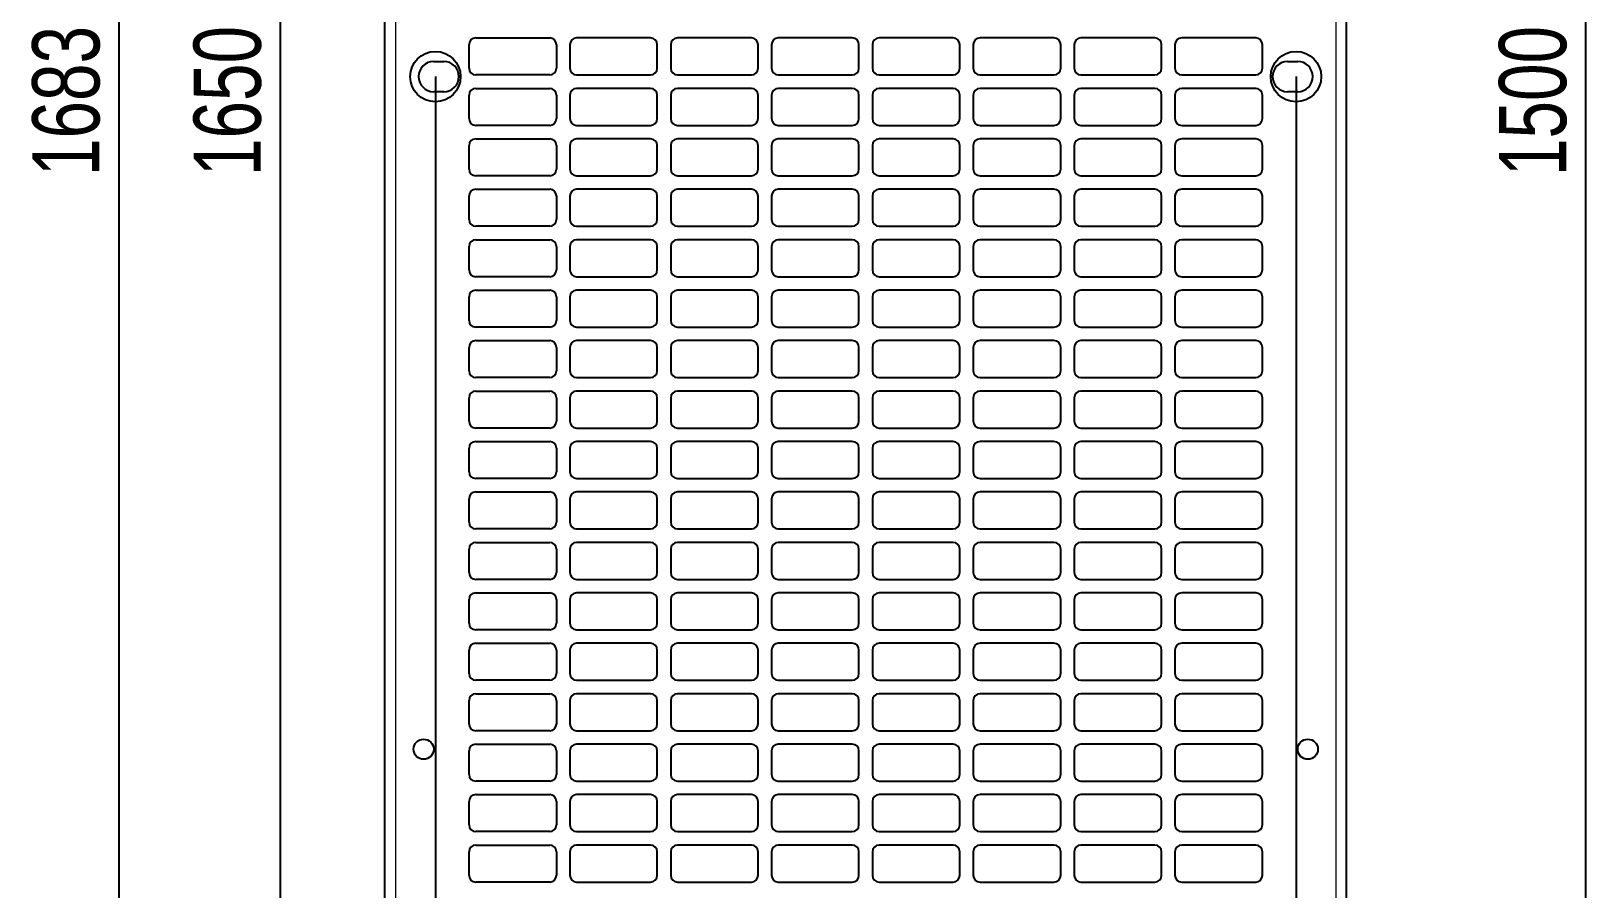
# Model space of a CAD drawing. Header units: millimetres. Extents: x -431 to 638, y -14 to 1990.
# Drawn here: x -430.6 to 33.3, y 759.2 to 1014.2 of the extents above; entities that cross this region are included whole.
import ezdxf

# ---------------------------------------------------------------- set-up
doc = ezdxf.new("R2010")
doc.units = ezdxf.units.MM
doc.layers.add('FORMAT', color=7, linetype='Continuous')
doc.styles.add('SLDTEXTSTYLE0', font='TXT', dxfattribs={"width": 0.75})
doc.dimstyles.new('SLDDIMSTYLE0', dxfattribs={"dimtxt": 20, "dimasz": 10, "dimexe": 0, "dimexo": 0.0625, "dimgap": 5, "dimtad": 2, "dimdec": 1, "dimrnd": 1e-09, "dimzin": 12, "dimdsep": 46, "dimtxsty": 'SLDTEXTSTYLE0', "dimsah": 1, "dimcen": 0.09, "dimadec": 0, "dimazin": 3, "dimtfac": 1, "dimtofl": 0, "dimtmove": 0, "dimatfit": 3, "dimfxl": 0, "dimfrac": 2, "dimtolj": 1, "dimtzin": 12, "dimarcsym": 0})

# ---------------------------------------------------------------- blocks, each defined once
blk = doc.blocks.new('_D')
at = {"layer": 'FORMAT'}
for p, q in [((-296.9, 1842.17), (-405.54, 1842.17)), ((-404.54, 1842.17), (-404.54, 159.15)), ((-296.9, 159.15), (-405.54, 159.15))]:
    blk.add_line(p, q, dxfattribs=at)
for points in [[(-404.54, 1842.17), (-406.08, 1832.17), (-403, 1832.17)], [(-404.54, 159.15), (-403, 169.15), (-406.08, 169.15)]]:
    blk.add_solid(points, dxfattribs=at)
at = {"layer": 'FORMAT', "insert": (-430.32, 971.1), "char_height": 20, "attachment_point": 1, "rotation": 90, "style": 'SLDTEXTSTYLE0'}
blk.add_mtext('1683', dxfattribs=at)
blk = doc.blocks.new('_D_2')
at = {"layer": 'FORMAT'}
for p, q in [((-50.88, 1750.66), (32.76, 1750.66)), ((31.76, 1750.66), (31.76, 250.66)), ((-50.88, 250.66), (32.76, 250.66))]:
    blk.add_line(p, q, dxfattribs=at)
for points in [[(31.76, 1750.66), (30.22, 1740.66), (33.3, 1740.66)], [(31.76, 250.66), (33.3, 260.66), (30.22, 260.66)]]:
    blk.add_solid(points, dxfattribs=at)
at = {"layer": 'FORMAT', "insert": (5.98, 971.1), "char_height": 20, "attachment_point": 1, "rotation": 90, "style": 'SLDTEXTSTYLE0'}
blk.add_mtext('1500', dxfattribs=at)
blk = doc.blocks.new('_D_4')
at = {"layer": 'FORMAT'}
for p, q in [((-310.39, 1000.65), (-310.39, 101.16)), ((-54.39, 1000.65), (-54.39, 101.16)), ((-310.39, 102.16), (-54.39, 102.16))]:
    blk.add_line(p, q, dxfattribs=at)
for points in [[(-310.39, 102.16), (-300.39, 100.62), (-300.39, 103.7)], [(-54.39, 102.16), (-64.39, 103.7), (-64.39, 100.62)]]:
    blk.add_solid(points, dxfattribs=at)
at = {"layer": 'FORMAT', "insert": (-204.56, 127.94), "char_height": 20, "attachment_point": 1, "style": 'SLDTEXTSTYLE0'}
blk.add_mtext('256', dxfattribs=at)
blk = doc.blocks.new('_D_5')
at = {"layer": 'FORMAT'}
for p, q in [((-310.4, 1825.66), (-357.54, 1825.66)), ((-356.54, 1825.66), (-356.54, 175.66)), ((-310.4, 175.66), (-357.54, 175.66))]:
    blk.add_line(p, q, dxfattribs=at)
for points in [[(-356.54, 1825.66), (-358.08, 1815.66), (-355, 1815.66)], [(-356.54, 175.66), (-355, 185.66), (-358.08, 185.66)]]:
    blk.add_solid(points, dxfattribs=at)
at = {"layer": 'FORMAT', "insert": (-382.32, 971.1), "char_height": 20, "attachment_point": 1, "rotation": 90, "style": 'SLDTEXTSTYLE0'}
blk.add_mtext('1650', dxfattribs=at)

msp = doc.modelspace()

# ---------------------------------------------------------------- linework, layer by layer
at = {"color": 7, "linetype": 'Continuous', "lineweight": 25}
for p, q in [((-325.39, 159.16), (-325.39, 1842.16)), ((-39.39, 159.16), (-39.39, 1842.16)), ((-298.39, 1012.16), (-276.39, 1012.16)), ((-246.39, 1012.16), (-268.39, 1012.16)), ((-216.39, 1012.16), (-238.39, 1012.16)), ((-186.39, 1012.16), (-208.39, 1012.16)), ((-156.39, 1012.16), (-178.39, 1012.16)), ((-126.39, 1012.16), (-148.39, 1012.16)), ((-96.39, 1012.16), (-118.39, 1012.16)), ((-66.39, 1012.16), (-88.39, 1012.16)), ((-300.39, 1003.16), (-300.39, 1010.16)), ((-274.39, 1010.16), (-274.39, 1003.16)), ((-270.39, 1010.16), (-270.39, 1003.16)), ((-244.39, 1003.16), (-244.39, 1010.16)), ((-240.39, 1010.16), (-240.39, 1003.16)), ((-214.39, 1003.16), (-214.39, 1010.16)), ((-210.39, 1010.16), (-210.39, 1003.16)), ((-184.39, 1003.16), (-184.39, 1010.16)), ((-180.39, 1010.16), (-180.39, 1003.16)), ((-154.39, 1003.16), (-154.39, 1010.16)), ((-150.39, 1010.16), (-150.39, 1003.16)), ((-124.39, 1003.16), (-124.39, 1010.16)), ((-120.39, 1010.16), (-120.39, 1003.16)), ((-94.39, 1003.16), (-94.39, 1010.16)), ((-90.39, 1010.16), (-90.39, 1003.16)), ((-64.39, 1003.16), (-64.39, 1010.16)), ((-310.89, 1005.16), (-307.89, 1005.16)), ((-56.89, 1005.16), (-53.89, 1005.16)), ((-276.39, 1001.16), (-298.39, 1001.16)), ((-268.39, 1001.16), (-246.39, 1001.16)), ((-238.39, 1001.16), (-216.39, 1001.16)), ((-208.39, 1001.16), (-186.39, 1001.16)), ((-178.39, 1001.16), (-156.39, 1001.16)), ((-148.39, 1001.16), (-126.39, 1001.16)), ((-118.39, 1001.16), (-96.39, 1001.16)), ((-88.39, 1001.16), (-66.39, 1001.16)), ((-307.89, 996.16), (-310.89, 996.16)), ((-300.39, 988.16), (-300.39, 995.16)), ((-298.39, 997.16), (-276.39, 997.16)), ((-274.39, 995.16), (-274.39, 988.16)), ((-270.39, 995.16), (-270.39, 988.16)), ((-246.39, 997.16), (-268.39, 997.16)), ((-244.39, 988.16), (-244.39, 995.16)), ((-240.39, 995.16), (-240.39, 988.16)), ((-216.39, 997.16), (-238.39, 997.16)), ((-214.39, 988.16), (-214.39, 995.16)), ((-210.39, 995.16), (-210.39, 988.16)), ((-186.39, 997.16), (-208.39, 997.16)), ((-184.39, 988.16), (-184.39, 995.16)), ((-180.39, 995.16), (-180.39, 988.16)), ((-156.39, 997.16), (-178.39, 997.16)), ((-154.39, 988.16), (-154.39, 995.16)), ((-150.39, 995.16), (-150.39, 988.16)), ((-126.39, 997.16), (-148.39, 997.16)), ((-124.39, 988.16), (-124.39, 995.16)), ((-120.39, 995.16), (-120.39, 988.16)), ((-96.39, 997.16), (-118.39, 997.16)), ((-94.39, 988.16), (-94.39, 995.16)), ((-90.39, 995.16), (-90.39, 988.16)), ((-66.39, 997.16), (-88.39, 997.16)), ((-64.39, 988.16), (-64.39, 995.16)), ((-53.89, 996.16), (-56.89, 996.16)), ((-276.39, 986.16), (-298.39, 986.16)), ((-268.39, 986.16), (-246.39, 986.16)), ((-238.39, 986.16), (-216.39, 986.16)), ((-208.39, 986.16), (-186.39, 986.16)), ((-178.39, 986.16), (-156.39, 986.16)), ((-148.39, 986.16), (-126.39, 986.16)), ((-118.39, 986.16), (-96.39, 986.16)), ((-88.39, 986.16), (-66.39, 986.16)), ((-300.39, 973.16), (-300.39, 980.16)), ((-298.39, 982.16), (-276.39, 982.16)), ((-274.39, 980.16), (-274.39, 973.16)), ((-270.39, 980.16), (-270.39, 973.16)), ((-246.39, 982.16), (-268.39, 982.16)), ((-244.39, 973.16), (-244.39, 980.16)), ((-240.39, 980.16), (-240.39, 973.16)), ((-216.39, 982.16), (-238.39, 982.16)), ((-214.39, 973.16), (-214.39, 980.16)), ((-210.39, 980.16), (-210.39, 973.16)), ((-186.39, 982.16), (-208.39, 982.16)), ((-184.39, 973.16), (-184.39, 980.16)), ((-180.39, 980.16), (-180.39, 973.16)), ((-156.39, 982.16), (-178.39, 982.16)), ((-154.39, 973.16), (-154.39, 980.16)), ((-150.39, 980.16), (-150.39, 973.16)), ((-126.39, 982.16), (-148.39, 982.16)), ((-124.39, 973.16), (-124.39, 980.16)), ((-120.39, 980.16), (-120.39, 973.16)), ((-96.39, 982.16), (-118.39, 982.16)), ((-94.39, 973.16), (-94.39, 980.16)), ((-90.39, 980.16), (-90.39, 973.16)), ((-66.39, 982.16), (-88.39, 982.16)), ((-64.39, 973.16), (-64.39, 980.16)), ((-276.39, 971.16), (-298.39, 971.16)), ((-268.39, 971.16), (-246.39, 971.16)), ((-238.39, 971.16), (-216.39, 971.16)), ((-208.39, 971.16), (-186.39, 971.16)), ((-178.39, 971.16), (-156.39, 971.16)), ((-148.39, 971.16), (-126.39, 971.16)), ((-118.39, 971.16), (-96.39, 971.16)), ((-88.39, 971.16), (-66.39, 971.16)), ((-300.39, 958.16), (-300.39, 965.16)), ((-298.39, 967.16), (-276.39, 967.16)), ((-274.39, 965.16), (-274.39, 958.16)), ((-270.39, 965.16), (-270.39, 958.16)), ((-246.39, 967.16), (-268.39, 967.16)), ((-244.39, 958.16), (-244.39, 965.16)), ((-240.39, 965.16), (-240.39, 958.16)), ((-216.39, 967.16), (-238.39, 967.16)), ((-214.39, 958.16), (-214.39, 965.16)), ((-210.39, 965.16), (-210.39, 958.16)), ((-186.39, 967.16), (-208.39, 967.16)), ((-184.39, 958.16), (-184.39, 965.16)), ((-180.39, 965.16), (-180.39, 958.16)), ((-156.39, 967.16), (-178.39, 967.16)), ((-154.39, 958.16), (-154.39, 965.16)), ((-150.39, 965.16), (-150.39, 958.16)), ((-126.39, 967.16), (-148.39, 967.16)), ((-124.39, 958.16), (-124.39, 965.16)), ((-120.39, 965.16), (-120.39, 958.16)), ((-96.39, 967.16), (-118.39, 967.16)), ((-94.39, 958.16), (-94.39, 965.16)), ((-90.39, 965.16), (-90.39, 958.16)), ((-66.39, 967.16), (-88.39, 967.16)), ((-64.39, 958.16), (-64.39, 965.16)), ((-276.39, 956.16), (-298.39, 956.16)), ((-268.39, 956.16), (-246.39, 956.16)), ((-238.39, 956.16), (-216.39, 956.16)), ((-208.39, 956.16), (-186.39, 956.16)), ((-178.39, 956.16), (-156.39, 956.16)), ((-148.39, 956.16), (-126.39, 956.16)), ((-118.39, 956.16), (-96.39, 956.16)), ((-88.39, 956.16), (-66.39, 956.16)), ((-298.39, 952.16), (-276.39, 952.16)), ((-246.39, 952.16), (-268.39, 952.16)), ((-216.39, 952.16), (-238.39, 952.16)), ((-186.39, 952.16), (-208.39, 952.16)), ((-156.39, 952.16), (-178.39, 952.16)), ((-126.39, 952.16), (-148.39, 952.16)), ((-96.39, 952.16), (-118.39, 952.16)), ((-66.39, 952.16), (-88.39, 952.16)), ((-300.39, 943.16), (-300.39, 950.16)), ((-274.39, 950.16), (-274.39, 943.16)), ((-270.39, 950.16), (-270.39, 943.16)), ((-244.39, 943.16), (-244.39, 950.16)), ((-240.39, 950.16), (-240.39, 943.16)), ((-214.39, 943.16), (-214.39, 950.16)), ((-210.39, 950.16), (-210.39, 943.16)), ((-184.39, 943.16), (-184.39, 950.16)), ((-180.39, 950.16), (-180.39, 943.16)), ((-154.39, 943.16), (-154.39, 950.16)), ((-150.39, 950.16), (-150.39, 943.16)), ((-124.39, 943.16), (-124.39, 950.16)), ((-120.39, 950.16), (-120.39, 943.16)), ((-94.39, 943.16), (-94.39, 950.16)), ((-90.39, 950.16), (-90.39, 943.16)), ((-64.39, 943.16), (-64.39, 950.16)), ((-276.39, 941.16), (-298.39, 941.16)), ((-298.39, 937.16), (-276.39, 937.16)), ((-268.39, 941.16), (-246.39, 941.16)), ((-246.39, 937.16), (-268.39, 937.16)), ((-238.39, 941.16), (-216.39, 941.16)), ((-216.39, 937.16), (-238.39, 937.16)), ((-208.39, 941.16), (-186.39, 941.16)), ((-186.39, 937.16), (-208.39, 937.16)), ((-178.39, 941.16), (-156.39, 941.16)), ((-156.39, 937.16), (-178.39, 937.16)), ((-148.39, 941.16), (-126.39, 941.16)), ((-126.39, 937.16), (-148.39, 937.16)), ((-118.39, 941.16), (-96.39, 941.16)), ((-96.39, 937.16), (-118.39, 937.16)), ((-88.39, 941.16), (-66.39, 941.16)), ((-66.39, 937.16), (-88.39, 937.16)), ((-300.39, 928.16), (-300.39, 935.16)), ((-274.39, 935.16), (-274.39, 928.16)), ((-270.39, 935.16), (-270.39, 928.16)), ((-244.39, 928.16), (-244.39, 935.16)), ((-240.39, 935.16), (-240.39, 928.16)), ((-214.39, 928.16), (-214.39, 935.16)), ((-210.39, 935.16), (-210.39, 928.16)), ((-184.39, 928.16), (-184.39, 935.16)), ((-180.39, 935.16), (-180.39, 928.16)), ((-154.39, 928.16), (-154.39, 935.16)), ((-150.39, 935.16), (-150.39, 928.16)), ((-124.39, 928.16), (-124.39, 935.16)), ((-120.39, 935.16), (-120.39, 928.16)), ((-94.39, 928.16), (-94.39, 935.16)), ((-90.39, 935.16), (-90.39, 928.16)), ((-64.39, 928.16), (-64.39, 935.16)), ((-276.39, 926.16), (-298.39, 926.16)), ((-268.39, 926.16), (-246.39, 926.16)), ((-238.39, 926.16), (-216.39, 926.16)), ((-208.39, 926.16), (-186.39, 926.16)), ((-178.39, 926.16), (-156.39, 926.16)), ((-148.39, 926.16), (-126.39, 926.16)), ((-118.39, 926.16), (-96.39, 926.16)), ((-88.39, 926.16), (-66.39, 926.16)), ((-300.39, 913.16), (-300.39, 920.16)), ((-298.39, 922.16), (-276.39, 922.16)), ((-274.39, 920.16), (-274.39, 913.16)), ((-270.39, 920.16), (-270.39, 913.16)), ((-246.39, 922.16), (-268.39, 922.16)), ((-244.39, 913.16), (-244.39, 920.16)), ((-240.39, 920.16), (-240.39, 913.16)), ((-216.39, 922.16), (-238.39, 922.16)), ((-214.39, 913.16), (-214.39, 920.16)), ((-210.39, 920.16), (-210.39, 913.16)), ((-186.39, 922.16), (-208.39, 922.16)), ((-184.39, 913.16), (-184.39, 920.16)), ((-180.39, 920.16), (-180.39, 913.16)), ((-156.39, 922.16), (-178.39, 922.16)), ((-154.39, 913.16), (-154.39, 920.16)), ((-150.39, 920.16), (-150.39, 913.16)), ((-126.39, 922.16), (-148.39, 922.16)), ((-124.39, 913.16), (-124.39, 920.16)), ((-120.39, 920.16), (-120.39, 913.16)), ((-96.39, 922.16), (-118.39, 922.16)), ((-94.39, 913.16), (-94.39, 920.16)), ((-90.39, 920.16), (-90.39, 913.16)), ((-66.39, 922.16), (-88.39, 922.16)), ((-64.39, 913.16), (-64.39, 920.16)), ((-276.39, 911.16), (-298.39, 911.16)), ((-268.39, 911.16), (-246.39, 911.16)), ((-238.39, 911.16), (-216.39, 911.16)), ((-208.39, 911.16), (-186.39, 911.16)), ((-178.39, 911.16), (-156.39, 911.16)), ((-148.39, 911.16), (-126.39, 911.16)), ((-118.39, 911.16), (-96.39, 911.16)), ((-88.39, 911.16), (-66.39, 911.16)), ((-300.39, 898.16), (-300.39, 905.16)), ((-298.39, 907.16), (-276.39, 907.16)), ((-274.39, 905.16), (-274.39, 898.16)), ((-270.39, 905.16), (-270.39, 898.16)), ((-246.39, 907.16), (-268.39, 907.16)), ((-244.39, 898.16), (-244.39, 905.16)), ((-240.39, 905.16), (-240.39, 898.16)), ((-216.39, 907.16), (-238.39, 907.16)), ((-214.39, 898.16), (-214.39, 905.16)), ((-210.39, 905.16), (-210.39, 898.16)), ((-186.39, 907.16), (-208.39, 907.16)), ((-184.39, 898.16), (-184.39, 905.16)), ((-180.39, 905.16), (-180.39, 898.16)), ((-156.39, 907.16), (-178.39, 907.16)), ((-154.39, 898.16), (-154.39, 905.16)), ((-150.39, 905.16), (-150.39, 898.16)), ((-126.39, 907.16), (-148.39, 907.16)), ((-124.39, 898.16), (-124.39, 905.16)), ((-120.39, 905.16), (-120.39, 898.16)), ((-96.39, 907.16), (-118.39, 907.16)), ((-94.39, 898.16), (-94.39, 905.16)), ((-90.39, 905.16), (-90.39, 898.16)), ((-66.39, 907.16), (-88.39, 907.16)), ((-64.39, 898.16), (-64.39, 905.16)), ((-276.39, 896.16), (-298.39, 896.16)), ((-268.39, 896.16), (-246.39, 896.16)), ((-238.39, 896.16), (-216.39, 896.16)), ((-208.39, 896.16), (-186.39, 896.16)), ((-178.39, 896.16), (-156.39, 896.16)), ((-148.39, 896.16), (-126.39, 896.16)), ((-118.39, 896.16), (-96.39, 896.16)), ((-88.39, 896.16), (-66.39, 896.16)), ((-298.39, 892.16), (-276.39, 892.16)), ((-246.39, 892.16), (-268.39, 892.16)), ((-216.39, 892.16), (-238.39, 892.16)), ((-186.39, 892.16), (-208.39, 892.16)), ((-156.39, 892.16), (-178.39, 892.16)), ((-126.39, 892.16), (-148.39, 892.16)), ((-96.39, 892.16), (-118.39, 892.16)), ((-66.39, 892.16), (-88.39, 892.16)), ((-300.39, 883.16), (-300.39, 890.16)), ((-274.39, 890.16), (-274.39, 883.16)), ((-270.39, 890.16), (-270.39, 883.16)), ((-244.39, 883.16), (-244.39, 890.16)), ((-240.39, 890.16), (-240.39, 883.16)), ((-214.39, 883.16), (-214.39, 890.16)), ((-210.39, 890.16), (-210.39, 883.16)), ((-184.39, 883.16), (-184.39, 890.16)), ((-180.39, 890.16), (-180.39, 883.16)), ((-154.39, 883.16), (-154.39, 890.16)), ((-150.39, 890.16), (-150.39, 883.16)), ((-124.39, 883.16), (-124.39, 890.16)), ((-120.39, 890.16), (-120.39, 883.16)), ((-94.39, 883.16), (-94.39, 890.16)), ((-90.39, 890.16), (-90.39, 883.16)), ((-64.39, 883.16), (-64.39, 890.16)), ((-276.39, 881.16), (-298.39, 881.16)), ((-298.39, 877.16), (-276.39, 877.16)), ((-268.39, 881.16), (-246.39, 881.16)), ((-246.39, 877.16), (-268.39, 877.16)), ((-238.39, 881.16), (-216.39, 881.16)), ((-216.39, 877.16), (-238.39, 877.16)), ((-208.39, 881.16), (-186.39, 881.16)), ((-186.39, 877.16), (-208.39, 877.16)), ((-178.39, 881.16), (-156.39, 881.16)), ((-156.39, 877.16), (-178.39, 877.16)), ((-148.39, 881.16), (-126.39, 881.16)), ((-126.39, 877.16), (-148.39, 877.16)), ((-118.39, 881.16), (-96.39, 881.16)), ((-96.39, 877.16), (-118.39, 877.16)), ((-88.39, 881.16), (-66.39, 881.16)), ((-66.39, 877.16), (-88.39, 877.16)), ((-300.39, 868.16), (-300.39, 875.16)), ((-274.39, 875.16), (-274.39, 868.16)), ((-270.39, 875.16), (-270.39, 868.16)), ((-244.39, 868.16), (-244.39, 875.16)), ((-240.39, 875.16), (-240.39, 868.16)), ((-214.39, 868.16), (-214.39, 875.16)), ((-210.39, 875.16), (-210.39, 868.16)), ((-184.39, 868.16), (-184.39, 875.16)), ((-180.39, 875.16), (-180.39, 868.16)), ((-154.39, 868.16), (-154.39, 875.16)), ((-150.39, 875.16), (-150.39, 868.16)), ((-124.39, 868.16), (-124.39, 875.16)), ((-120.39, 875.16), (-120.39, 868.16)), ((-94.39, 868.16), (-94.39, 875.16)), ((-90.39, 875.16), (-90.39, 868.16)), ((-64.39, 868.16), (-64.39, 875.16)), ((-276.39, 866.16), (-298.39, 866.16)), ((-268.39, 866.16), (-246.39, 866.16)), ((-238.39, 866.16), (-216.39, 866.16)), ((-208.39, 866.16), (-186.39, 866.16)), ((-178.39, 866.16), (-156.39, 866.16)), ((-148.39, 866.16), (-126.39, 866.16)), ((-118.39, 866.16), (-96.39, 866.16)), ((-88.39, 866.16), (-66.39, 866.16)), ((-300.39, 853.16), (-300.39, 860.16)), ((-298.39, 862.16), (-276.39, 862.16)), ((-274.39, 860.16), (-274.39, 853.16)), ((-270.39, 860.16), (-270.39, 853.16)), ((-246.39, 862.16), (-268.39, 862.16)), ((-244.39, 853.16), (-244.39, 860.16)), ((-240.39, 860.16), (-240.39, 853.16)), ((-216.39, 862.16), (-238.39, 862.16)), ((-214.39, 853.16), (-214.39, 860.16)), ((-210.39, 860.16), (-210.39, 853.16)), ((-186.39, 862.16), (-208.39, 862.16)), ((-184.39, 853.16), (-184.39, 860.16)), ((-180.39, 860.16), (-180.39, 853.16)), ((-156.39, 862.16), (-178.39, 862.16)), ((-154.39, 853.16), (-154.39, 860.16)), ((-150.39, 860.16), (-150.39, 853.16)), ((-126.39, 862.16), (-148.39, 862.16)), ((-124.39, 853.16), (-124.39, 860.16)), ((-120.39, 860.16), (-120.39, 853.16)), ((-96.39, 862.16), (-118.39, 862.16)), ((-94.39, 853.16), (-94.39, 860.16)), ((-90.39, 860.16), (-90.39, 853.16)), ((-66.39, 862.16), (-88.39, 862.16)), ((-64.39, 853.16), (-64.39, 860.16)), ((-276.39, 851.16), (-298.39, 851.16)), ((-268.39, 851.16), (-246.39, 851.16)), ((-238.39, 851.16), (-216.39, 851.16)), ((-208.39, 851.16), (-186.39, 851.16)), ((-178.39, 851.16), (-156.39, 851.16)), ((-148.39, 851.16), (-126.39, 851.16)), ((-118.39, 851.16), (-96.39, 851.16)), ((-88.39, 851.16), (-66.39, 851.16)), ((-300.39, 838.16), (-300.39, 845.16)), ((-298.39, 847.16), (-276.39, 847.16)), ((-274.39, 845.16), (-274.39, 838.16)), ((-270.39, 845.16), (-270.39, 838.16)), ((-246.39, 847.16), (-268.39, 847.16)), ((-244.39, 838.16), (-244.39, 845.16)), ((-240.39, 845.16), (-240.39, 838.16)), ((-216.39, 847.16), (-238.39, 847.16)), ((-214.39, 838.16), (-214.39, 845.16)), ((-210.39, 845.16), (-210.39, 838.16)), ((-186.39, 847.16), (-208.39, 847.16)), ((-184.39, 838.16), (-184.39, 845.16)), ((-180.39, 845.16), (-180.39, 838.16)), ((-156.39, 847.16), (-178.39, 847.16)), ((-154.39, 838.16), (-154.39, 845.16)), ((-150.39, 845.16), (-150.39, 838.16)), ((-126.39, 847.16), (-148.39, 847.16)), ((-124.39, 838.16), (-124.39, 845.16)), ((-120.39, 845.16), (-120.39, 838.16)), ((-96.39, 847.16), (-118.39, 847.16)), ((-94.39, 838.16), (-94.39, 845.16)), ((-90.39, 845.16), (-90.39, 838.16)), ((-66.39, 847.16), (-88.39, 847.16)), ((-64.39, 838.16), (-64.39, 845.16)), ((-276.39, 836.16), (-298.39, 836.16)), ((-268.39, 836.16), (-246.39, 836.16)), ((-238.39, 836.16), (-216.39, 836.16)), ((-208.39, 836.16), (-186.39, 836.16)), ((-178.39, 836.16), (-156.39, 836.16)), ((-148.39, 836.16), (-126.39, 836.16)), ((-118.39, 836.16), (-96.39, 836.16)), ((-88.39, 836.16), (-66.39, 836.16)), ((-298.39, 832.16), (-276.39, 832.16)), ((-246.39, 832.16), (-268.39, 832.16)), ((-216.39, 832.16), (-238.39, 832.16)), ((-186.39, 832.16), (-208.39, 832.16)), ((-156.39, 832.16), (-178.39, 832.16)), ((-126.39, 832.16), (-148.39, 832.16)), ((-96.39, 832.16), (-118.39, 832.16)), ((-66.39, 832.16), (-88.39, 832.16)), ((-300.39, 823.16), (-300.39, 830.16)), ((-274.39, 830.16), (-274.39, 823.16)), ((-270.39, 830.16), (-270.39, 823.16)), ((-244.39, 823.16), (-244.39, 830.16)), ((-240.39, 830.16), (-240.39, 823.16)), ((-214.39, 823.16), (-214.39, 830.16)), ((-210.39, 830.16), (-210.39, 823.16)), ((-184.39, 823.16), (-184.39, 830.16)), ((-180.39, 830.16), (-180.39, 823.16)), ((-154.39, 823.16), (-154.39, 830.16)), ((-150.39, 830.16), (-150.39, 823.16)), ((-124.39, 823.16), (-124.39, 830.16)), ((-120.39, 830.16), (-120.39, 823.16)), ((-94.39, 823.16), (-94.39, 830.16)), ((-90.39, 830.16), (-90.39, 823.16)), ((-64.39, 823.16), (-64.39, 830.16)), ((-276.39, 821.16), (-298.39, 821.16)), ((-268.39, 821.16), (-246.39, 821.16)), ((-238.39, 821.16), (-216.39, 821.16)), ((-208.39, 821.16), (-186.39, 821.16)), ((-178.39, 821.16), (-156.39, 821.16)), ((-148.39, 821.16), (-126.39, 821.16)), ((-118.39, 821.16), (-96.39, 821.16)), ((-88.39, 821.16), (-66.39, 821.16)), ((-298.39, 817.16), (-276.39, 817.16)), ((-246.39, 817.16), (-268.39, 817.16)), ((-216.39, 817.16), (-238.39, 817.16)), ((-186.39, 817.16), (-208.39, 817.16)), ((-156.39, 817.16), (-178.39, 817.16)), ((-126.39, 817.16), (-148.39, 817.16)), ((-96.39, 817.16), (-118.39, 817.16)), ((-66.39, 817.16), (-88.39, 817.16)), ((-300.39, 808.16), (-300.39, 815.16)), ((-274.39, 815.16), (-274.39, 808.16)), ((-270.39, 815.16), (-270.39, 808.16)), ((-244.39, 808.16), (-244.39, 815.16)), ((-240.39, 815.16), (-240.39, 808.16)), ((-214.39, 808.16), (-214.39, 815.16)), ((-210.39, 815.16), (-210.39, 808.16)), ((-184.39, 808.16), (-184.39, 815.16)), ((-180.39, 815.16), (-180.39, 808.16)), ((-154.39, 808.16), (-154.39, 815.16)), ((-150.39, 815.16), (-150.39, 808.16)), ((-124.39, 808.16), (-124.39, 815.16)), ((-120.39, 815.16), (-120.39, 808.16)), ((-94.39, 808.16), (-94.39, 815.16)), ((-90.39, 815.16), (-90.39, 808.16)), ((-64.39, 808.16), (-64.39, 815.16)), ((-276.39, 806.16), (-298.39, 806.16)), ((-268.39, 806.16), (-246.39, 806.16)), ((-238.39, 806.16), (-216.39, 806.16)), ((-208.39, 806.16), (-186.39, 806.16)), ((-178.39, 806.16), (-156.39, 806.16)), ((-148.39, 806.16), (-126.39, 806.16)), ((-118.39, 806.16), (-96.39, 806.16)), ((-88.39, 806.16), (-66.39, 806.16)), ((-300.39, 793.16), (-300.39, 800.16)), ((-298.39, 802.16), (-276.39, 802.16)), ((-274.39, 800.16), (-274.39, 793.16)), ((-270.39, 800.16), (-270.39, 793.16)), ((-246.39, 802.16), (-268.39, 802.16)), ((-244.39, 793.16), (-244.39, 800.16)), ((-240.39, 800.16), (-240.39, 793.16)), ((-216.39, 802.16), (-238.39, 802.16)), ((-214.39, 793.16), (-214.39, 800.16)), ((-210.39, 800.16), (-210.39, 793.16)), ((-186.39, 802.16), (-208.39, 802.16)), ((-184.39, 793.16), (-184.39, 800.16)), ((-180.39, 800.16), (-180.39, 793.16)), ((-156.39, 802.16), (-178.39, 802.16)), ((-154.39, 793.16), (-154.39, 800.16)), ((-150.39, 800.16), (-150.39, 793.16)), ((-126.39, 802.16), (-148.39, 802.16)), ((-124.39, 793.16), (-124.39, 800.16)), ((-120.39, 800.16), (-120.39, 793.16)), ((-96.39, 802.16), (-118.39, 802.16)), ((-94.39, 793.16), (-94.39, 800.16)), ((-90.39, 800.16), (-90.39, 793.16)), ((-66.39, 802.16), (-88.39, 802.16)), ((-64.39, 793.16), (-64.39, 800.16)), ((-276.39, 791.16), (-298.39, 791.16)), ((-268.39, 791.16), (-246.39, 791.16)), ((-238.39, 791.16), (-216.39, 791.16)), ((-208.39, 791.16), (-186.39, 791.16)), ((-178.39, 791.16), (-156.39, 791.16)), ((-148.39, 791.16), (-126.39, 791.16)), ((-118.39, 791.16), (-96.39, 791.16)), ((-88.39, 791.16), (-66.39, 791.16)), ((-300.39, 778.16), (-300.39, 785.16)), ((-298.39, 787.16), (-276.39, 787.16)), ((-274.39, 785.16), (-274.39, 778.16)), ((-270.39, 785.16), (-270.39, 778.16)), ((-246.39, 787.16), (-268.39, 787.16)), ((-244.39, 778.16), (-244.39, 785.16)), ((-240.39, 785.16), (-240.39, 778.16)), ((-216.39, 787.16), (-238.39, 787.16)), ((-214.39, 778.16), (-214.39, 785.16)), ((-210.39, 785.16), (-210.39, 778.16)), ((-186.39, 787.16), (-208.39, 787.16)), ((-184.39, 778.16), (-184.39, 785.16)), ((-180.39, 785.16), (-180.39, 778.16)), ((-156.39, 787.16), (-178.39, 787.16)), ((-154.39, 778.16), (-154.39, 785.16)), ((-150.39, 785.16), (-150.39, 778.16)), ((-126.39, 787.16), (-148.39, 787.16)), ((-124.39, 778.16), (-124.39, 785.16)), ((-120.39, 785.16), (-120.39, 778.16)), ((-96.39, 787.16), (-118.39, 787.16)), ((-94.39, 778.16), (-94.39, 785.16)), ((-90.39, 785.16), (-90.39, 778.16)), ((-66.39, 787.16), (-88.39, 787.16)), ((-64.39, 778.16), (-64.39, 785.16)), ((-276.39, 776.16), (-298.39, 776.16)), ((-268.39, 776.16), (-246.39, 776.16)), ((-238.39, 776.16), (-216.39, 776.16)), ((-208.39, 776.16), (-186.39, 776.16)), ((-178.39, 776.16), (-156.39, 776.16)), ((-148.39, 776.16), (-126.39, 776.16)), ((-118.39, 776.16), (-96.39, 776.16)), ((-88.39, 776.16), (-66.39, 776.16)), ((-300.39, 763.16), (-300.39, 770.16)), ((-298.39, 772.16), (-276.39, 772.16)), ((-274.39, 770.16), (-274.39, 763.16)), ((-270.39, 770.16), (-270.39, 763.16)), ((-246.39, 772.16), (-268.39, 772.16)), ((-244.39, 763.16), (-244.39, 770.16)), ((-240.39, 770.16), (-240.39, 763.16)), ((-216.39, 772.16), (-238.39, 772.16)), ((-214.39, 763.16), (-214.39, 770.16)), ((-210.39, 770.16), (-210.39, 763.16)), ((-186.39, 772.16), (-208.39, 772.16)), ((-184.39, 763.16), (-184.39, 770.16)), ((-180.39, 770.16), (-180.39, 763.16)), ((-156.39, 772.16), (-178.39, 772.16)), ((-154.39, 763.16), (-154.39, 770.16)), ((-150.39, 770.16), (-150.39, 763.16)), ((-126.39, 772.16), (-148.39, 772.16)), ((-124.39, 763.16), (-124.39, 770.16)), ((-120.39, 770.16), (-120.39, 763.16)), ((-96.39, 772.16), (-118.39, 772.16)), ((-94.39, 763.16), (-94.39, 770.16)), ((-90.39, 770.16), (-90.39, 763.16)), ((-66.39, 772.16), (-88.39, 772.16)), ((-64.39, 763.16), (-64.39, 770.16)), ((-276.39, 761.16), (-298.39, 761.16)), ((-268.39, 761.16), (-246.39, 761.16)), ((-238.39, 761.16), (-216.39, 761.16)), ((-208.39, 761.16), (-186.39, 761.16)), ((-178.39, 761.16), (-156.39, 761.16)), ((-148.39, 761.16), (-126.39, 761.16)), ((-118.39, 761.16), (-96.39, 761.16)), ((-88.39, 761.16), (-66.39, 761.16))]:
    msp.add_line(p, q, dxfattribs=at)
at = {"color": 8, "linetype": 'Continuous', "lineweight": 18}
for p, q in [((-322.29, 1842.16), (-322.29, 159.16)), ((-42.49, 159.16), (-42.49, 1842.16))]:
    msp.add_line(p, q, dxfattribs=at)
at = {"color": 7, "linetype": 'Continuous', "lineweight": 25}
for centre, radius in [((-310.39, 1000.66), 7.5), ((-54.39, 1000.66), 7.5), ((-313.89, 800.66), 3), ((-50.89, 800.66), 3)]:
    msp.add_circle(centre, radius, dxfattribs=at)
for centre, radius, start, end in [((-298.39, 1010.16), 2, 90, 180), ((-276.39, 1010.16), 2, 0, 90), ((-268.39, 1010.16), 2, 90, 180), ((-246.39, 1010.16), 2, 0, 90), ((-238.39, 1010.16), 2, 90, 180), ((-216.39, 1010.16), 2, 0, 90), ((-208.39, 1010.16), 2, 90, 180), ((-186.39, 1010.16), 2, 0, 90), ((-178.39, 1010.16), 2, 90, 180), ((-156.39, 1010.16), 2, 0, 90), ((-148.39, 1010.16), 2, 90, 180), ((-126.39, 1010.16), 2, 0, 90), ((-118.39, 1010.16), 2, 90, 180), ((-96.39, 1010.16), 2, 0, 90), ((-88.39, 1010.16), 2, 90, 180), ((-66.39, 1010.16), 2, 0, 90), ((-310.89, 1000.66), 4.5, 90, 270), ((-307.89, 1000.66), 4.5, 270, 90), ((-298.39, 1003.16), 2, 180, 270), ((-276.39, 1003.16), 2, 270, 0), ((-268.39, 1003.16), 2, 180, 270), ((-246.39, 1003.16), 2, 270, 0), ((-238.39, 1003.16), 2, 180, 270), ((-216.39, 1003.16), 2, 270, 0), ((-208.39, 1003.16), 2, 180, 270), ((-186.39, 1003.16), 2, 270, 0), ((-178.39, 1003.16), 2, 180, 270), ((-156.39, 1003.16), 2, 270, 0), ((-148.39, 1003.16), 2, 180, 270), ((-126.39, 1003.16), 2, 270, 0), ((-118.39, 1003.16), 2, 180, 270), ((-96.39, 1003.16), 2, 270, 0), ((-88.39, 1003.16), 2, 180, 270), ((-66.39, 1003.16), 2, 270, 0), ((-56.89, 1000.66), 4.5, 90, 270), ((-53.89, 1000.66), 4.5, 270, 90), ((-298.39, 995.16), 2, 90, 180), ((-276.39, 995.16), 2, 0, 90), ((-268.39, 995.16), 2, 90, 180), ((-246.39, 995.16), 2, 0, 90), ((-238.39, 995.16), 2, 90, 180), ((-216.39, 995.16), 2, 0, 90), ((-208.39, 995.16), 2, 90, 180), ((-186.39, 995.16), 2, 0, 90), ((-178.39, 995.16), 2, 90, 180), ((-156.39, 995.16), 2, 0, 90), ((-148.39, 995.16), 2, 90, 180), ((-126.39, 995.16), 2, 0, 90), ((-118.39, 995.16), 2, 90, 180), ((-96.39, 995.16), 2, 0, 90), ((-88.39, 995.16), 2, 90, 180), ((-66.39, 995.16), 2, 0, 90), ((-298.39, 988.16), 2, 180, 270), ((-276.39, 988.16), 2, 270, 0), ((-268.39, 988.16), 2, 180, 270), ((-246.39, 988.16), 2, 270, 0), ((-238.39, 988.16), 2, 180, 270), ((-216.39, 988.16), 2, 270, 0), ((-208.39, 988.16), 2, 180, 270), ((-186.39, 988.16), 2, 270, 0), ((-178.39, 988.16), 2, 180, 270), ((-156.39, 988.16), 2, 270, 0), ((-148.39, 988.16), 2, 180, 270), ((-126.39, 988.16), 2, 270, 0), ((-118.39, 988.16), 2, 180, 270), ((-96.39, 988.16), 2, 270, 0), ((-88.39, 988.16), 2, 180, 270), ((-66.39, 988.16), 2, 270, 0), ((-298.39, 980.16), 2, 90, 180), ((-276.39, 980.16), 2, 0, 90), ((-268.39, 980.16), 2, 90, 180), ((-246.39, 980.16), 2, 0, 90), ((-238.39, 980.16), 2, 90, 180), ((-216.39, 980.16), 2, 0, 90), ((-208.39, 980.16), 2, 90, 180), ((-186.39, 980.16), 2, 0, 90), ((-178.39, 980.16), 2, 90, 180), ((-156.39, 980.16), 2, 0, 90), ((-148.39, 980.16), 2, 90, 180), ((-126.39, 980.16), 2, 0, 90), ((-118.39, 980.16), 2, 90, 180), ((-96.39, 980.16), 2, 0, 90), ((-88.39, 980.16), 2, 90, 180), ((-66.39, 980.16), 2, 0, 90), ((-298.39, 973.16), 2, 180, 270), ((-276.39, 973.16), 2, 270, 0), ((-268.39, 973.16), 2, 180, 270), ((-246.39, 973.16), 2, 270, 0), ((-238.39, 973.16), 2, 180, 270), ((-216.39, 973.16), 2, 270, 0), ((-208.39, 973.16), 2, 180, 270), ((-186.39, 973.16), 2, 270, 0), ((-178.39, 973.16), 2, 180, 270), ((-156.39, 973.16), 2, 270, 0), ((-148.39, 973.16), 2, 180, 270), ((-126.39, 973.16), 2, 270, 0), ((-118.39, 973.16), 2, 180, 270), ((-96.39, 973.16), 2, 270, 0), ((-88.39, 973.16), 2, 180, 270), ((-66.39, 973.16), 2, 270, 0), ((-298.39, 965.16), 2, 90, 180), ((-276.39, 965.16), 2, 0, 90), ((-268.39, 965.16), 2, 90, 180), ((-246.39, 965.16), 2, 0, 90), ((-238.39, 965.16), 2, 90, 180), ((-216.39, 965.16), 2, 0, 90), ((-208.39, 965.16), 2, 90, 180), ((-186.39, 965.16), 2, 0, 90), ((-178.39, 965.16), 2, 90, 180), ((-156.39, 965.16), 2, 0, 90), ((-148.39, 965.16), 2, 90, 180), ((-126.39, 965.16), 2, 0, 90), ((-118.39, 965.16), 2, 90, 180), ((-96.39, 965.16), 2, 0, 90), ((-88.39, 965.16), 2, 90, 180), ((-66.39, 965.16), 2, 0, 90), ((-298.39, 958.16), 2, 180, 270), ((-276.39, 958.16), 2, 270, 0), ((-268.39, 958.16), 2, 180, 270), ((-246.39, 958.16), 2, 270, 0), ((-238.39, 958.16), 2, 180, 270), ((-216.39, 958.16), 2, 270, 0), ((-208.39, 958.16), 2, 180, 270), ((-186.39, 958.16), 2, 270, 0), ((-178.39, 958.16), 2, 180, 270), ((-156.39, 958.16), 2, 270, 0), ((-148.39, 958.16), 2, 180, 270), ((-126.39, 958.16), 2, 270, 0), ((-118.39, 958.16), 2, 180, 270), ((-96.39, 958.16), 2, 270, 0), ((-88.39, 958.16), 2, 180, 270), ((-66.39, 958.16), 2, 270, 0), ((-298.39, 950.16), 2, 90, 180), ((-276.39, 950.16), 2, 0, 90), ((-268.39, 950.16), 2, 90, 180), ((-246.39, 950.16), 2, 0, 90), ((-238.39, 950.16), 2, 90, 180), ((-216.39, 950.16), 2, 0, 90), ((-208.39, 950.16), 2, 90, 180), ((-186.39, 950.16), 2, 0, 90), ((-178.39, 950.16), 2, 90, 180), ((-156.39, 950.16), 2, 0, 90), ((-148.39, 950.16), 2, 90, 180), ((-126.39, 950.16), 2, 0, 90), ((-118.39, 950.16), 2, 90, 180), ((-96.39, 950.16), 2, 0, 90), ((-88.39, 950.16), 2, 90, 180), ((-66.39, 950.16), 2, 0, 90), ((-298.39, 943.16), 2, 180, 270), ((-276.39, 943.16), 2, 270, 0), ((-268.39, 943.16), 2, 180, 270), ((-246.39, 943.16), 2, 270, 0), ((-238.39, 943.16), 2, 180, 270), ((-216.39, 943.16), 2, 270, 0), ((-208.39, 943.16), 2, 180, 270), ((-186.39, 943.16), 2, 270, 0), ((-178.39, 943.16), 2, 180, 270), ((-156.39, 943.16), 2, 270, 0), ((-148.39, 943.16), 2, 180, 270), ((-126.39, 943.16), 2, 270, 0), ((-118.39, 943.16), 2, 180, 270), ((-96.39, 943.16), 2, 270, 0), ((-88.39, 943.16), 2, 180, 270), ((-66.39, 943.16), 2, 270, 0), ((-298.39, 935.16), 2, 90, 180), ((-276.39, 935.16), 2, 0, 90), ((-268.39, 935.16), 2, 90, 180), ((-246.39, 935.16), 2, 0, 90), ((-238.39, 935.16), 2, 90, 180), ((-216.39, 935.16), 2, 0, 90), ((-208.39, 935.16), 2, 90, 180), ((-186.39, 935.16), 2, 0, 90), ((-178.39, 935.16), 2, 90, 180), ((-156.39, 935.16), 2, 0, 90), ((-148.39, 935.16), 2, 90, 180), ((-126.39, 935.16), 2, 0, 90), ((-118.39, 935.16), 2, 90, 180), ((-96.39, 935.16), 2, 0, 90), ((-88.39, 935.16), 2, 90, 180), ((-66.39, 935.16), 2, 0, 90), ((-298.39, 928.16), 2, 180, 270), ((-276.39, 928.16), 2, 270, 0), ((-268.39, 928.16), 2, 180, 270), ((-246.39, 928.16), 2, 270, 0), ((-238.39, 928.16), 2, 180, 270), ((-216.39, 928.16), 2, 270, 0), ((-208.39, 928.16), 2, 180, 270), ((-186.39, 928.16), 2, 270, 0), ((-178.39, 928.16), 2, 180, 270), ((-156.39, 928.16), 2, 270, 0), ((-148.39, 928.16), 2, 180, 270), ((-126.39, 928.16), 2, 270, 0), ((-118.39, 928.16), 2, 180, 270), ((-96.39, 928.16), 2, 270, 0), ((-88.39, 928.16), 2, 180, 270), ((-66.39, 928.16), 2, 270, 0), ((-298.39, 920.16), 2, 90, 180), ((-276.39, 920.16), 2, 0, 90), ((-268.39, 920.16), 2, 90, 180), ((-246.39, 920.16), 2, 0, 90), ((-238.39, 920.16), 2, 90, 180), ((-216.39, 920.16), 2, 0, 90), ((-208.39, 920.16), 2, 90, 180), ((-186.39, 920.16), 2, 0, 90), ((-178.39, 920.16), 2, 90, 180), ((-156.39, 920.16), 2, 0, 90), ((-148.39, 920.16), 2, 90, 180), ((-126.39, 920.16), 2, 0, 90), ((-118.39, 920.16), 2, 90, 180), ((-96.39, 920.16), 2, 0, 90), ((-88.39, 920.16), 2, 90, 180), ((-66.39, 920.16), 2, 0, 90), ((-298.39, 913.16), 2, 180, 270), ((-276.39, 913.16), 2, 270, 0), ((-268.39, 913.16), 2, 180, 270), ((-246.39, 913.16), 2, 270, 0), ((-238.39, 913.16), 2, 180, 270), ((-216.39, 913.16), 2, 270, 0), ((-208.39, 913.16), 2, 180, 270), ((-186.39, 913.16), 2, 270, 0), ((-178.39, 913.16), 2, 180, 270), ((-156.39, 913.16), 2, 270, 0), ((-148.39, 913.16), 2, 180, 270), ((-126.39, 913.16), 2, 270, 0), ((-118.39, 913.16), 2, 180, 270), ((-96.39, 913.16), 2, 270, 0), ((-88.39, 913.16), 2, 180, 270), ((-66.39, 913.16), 2, 270, 0), ((-298.39, 905.16), 2, 90, 180), ((-276.39, 905.16), 2, 0, 90), ((-268.39, 905.16), 2, 90, 180), ((-246.39, 905.16), 2, 0, 90), ((-238.39, 905.16), 2, 90, 180), ((-216.39, 905.16), 2, 0, 90), ((-208.39, 905.16), 2, 90, 180), ((-186.39, 905.16), 2, 0, 90), ((-178.39, 905.16), 2, 90, 180), ((-156.39, 905.16), 2, 0, 90), ((-148.39, 905.16), 2, 90, 180), ((-126.39, 905.16), 2, 0, 90), ((-118.39, 905.16), 2, 90, 180), ((-96.39, 905.16), 2, 0, 90), ((-88.39, 905.16), 2, 90, 180), ((-66.39, 905.16), 2, 0, 90), ((-298.39, 898.16), 2, 180, 270), ((-276.39, 898.16), 2, 270, 0), ((-268.39, 898.16), 2, 180, 270), ((-246.39, 898.16), 2, 270, 0), ((-238.39, 898.16), 2, 180, 270), ((-216.39, 898.16), 2, 270, 0), ((-208.39, 898.16), 2, 180, 270), ((-186.39, 898.16), 2, 270, 0), ((-178.39, 898.16), 2, 180, 270), ((-156.39, 898.16), 2, 270, 0), ((-148.39, 898.16), 2, 180, 270), ((-126.39, 898.16), 2, 270, 0), ((-118.39, 898.16), 2, 180, 270), ((-96.39, 898.16), 2, 270, 0), ((-88.39, 898.16), 2, 180, 270), ((-66.39, 898.16), 2, 270, 0), ((-298.39, 890.16), 2, 90, 180), ((-276.39, 890.16), 2, 0, 90), ((-268.39, 890.16), 2, 90, 180), ((-246.39, 890.16), 2, 0, 90), ((-238.39, 890.16), 2, 90, 180), ((-216.39, 890.16), 2, 0, 90), ((-208.39, 890.16), 2, 90, 180), ((-186.39, 890.16), 2, 0, 90), ((-178.39, 890.16), 2, 90, 180), ((-156.39, 890.16), 2, 0, 90), ((-148.39, 890.16), 2, 90, 180), ((-126.39, 890.16), 2, 0, 90), ((-118.39, 890.16), 2, 90, 180), ((-96.39, 890.16), 2, 0, 90), ((-88.39, 890.16), 2, 90, 180), ((-66.39, 890.16), 2, 0, 90), ((-298.39, 883.16), 2, 180, 270), ((-276.39, 883.16), 2, 270, 0), ((-268.39, 883.16), 2, 180, 270), ((-246.39, 883.16), 2, 270, 0), ((-238.39, 883.16), 2, 180, 270), ((-216.39, 883.16), 2, 270, 0), ((-208.39, 883.16), 2, 180, 270), ((-186.39, 883.16), 2, 270, 0), ((-178.39, 883.16), 2, 180, 270), ((-156.39, 883.16), 2, 270, 0), ((-148.39, 883.16), 2, 180, 270), ((-126.39, 883.16), 2, 270, 0), ((-118.39, 883.16), 2, 180, 270), ((-96.39, 883.16), 2, 270, 0), ((-88.39, 883.16), 2, 180, 270), ((-66.39, 883.16), 2, 270, 0), ((-298.39, 875.16), 2, 90, 180), ((-276.39, 875.16), 2, 0, 90), ((-268.39, 875.16), 2, 90, 180), ((-246.39, 875.16), 2, 0, 90), ((-238.39, 875.16), 2, 90, 180), ((-216.39, 875.16), 2, 0, 90), ((-208.39, 875.16), 2, 90, 180), ((-186.39, 875.16), 2, 0, 90), ((-178.39, 875.16), 2, 90, 180), ((-156.39, 875.16), 2, 0, 90), ((-148.39, 875.16), 2, 90, 180), ((-126.39, 875.16), 2, 0, 90), ((-118.39, 875.16), 2, 90, 180), ((-96.39, 875.16), 2, 0, 90), ((-88.39, 875.16), 2, 90, 180), ((-66.39, 875.16), 2, 0, 90), ((-298.39, 868.16), 2, 180, 270), ((-276.39, 868.16), 2, 270, 0), ((-268.39, 868.16), 2, 180, 270), ((-246.39, 868.16), 2, 270, 0), ((-238.39, 868.16), 2, 180, 270), ((-216.39, 868.16), 2, 270, 0), ((-208.39, 868.16), 2, 180, 270), ((-186.39, 868.16), 2, 270, 0), ((-178.39, 868.16), 2, 180, 270), ((-156.39, 868.16), 2, 270, 0), ((-148.39, 868.16), 2, 180, 270), ((-126.39, 868.16), 2, 270, 0), ((-118.39, 868.16), 2, 180, 270), ((-96.39, 868.16), 2, 270, 0), ((-88.39, 868.16), 2, 180, 270), ((-66.39, 868.16), 2, 270, 0), ((-298.39, 860.16), 2, 90, 180), ((-276.39, 860.16), 2, 0, 90), ((-268.39, 860.16), 2, 90, 180), ((-246.39, 860.16), 2, 0, 90), ((-238.39, 860.16), 2, 90, 180), ((-216.39, 860.16), 2, 0, 90), ((-208.39, 860.16), 2, 90, 180), ((-186.39, 860.16), 2, 0, 90), ((-178.39, 860.16), 2, 90, 180), ((-156.39, 860.16), 2, 0, 90), ((-148.39, 860.16), 2, 90, 180), ((-126.39, 860.16), 2, 0, 90), ((-118.39, 860.16), 2, 90, 180), ((-96.39, 860.16), 2, 0, 90), ((-88.39, 860.16), 2, 90, 180), ((-66.39, 860.16), 2, 0, 90), ((-298.39, 853.16), 2, 180, 270), ((-276.39, 853.16), 2, 270, 0), ((-268.39, 853.16), 2, 180, 270), ((-246.39, 853.16), 2, 270, 0), ((-238.39, 853.16), 2, 180, 270), ((-216.39, 853.16), 2, 270, 0), ((-208.39, 853.16), 2, 180, 270), ((-186.39, 853.16), 2, 270, 0), ((-178.39, 853.16), 2, 180, 270), ((-156.39, 853.16), 2, 270, 0), ((-148.39, 853.16), 2, 180, 270), ((-126.39, 853.16), 2, 270, 0), ((-118.39, 853.16), 2, 180, 270), ((-96.39, 853.16), 2, 270, 0), ((-88.39, 853.16), 2, 180, 270), ((-66.39, 853.16), 2, 270, 0), ((-298.39, 845.16), 2, 90, 180), ((-276.39, 845.16), 2, 0, 90), ((-268.39, 845.16), 2, 90, 180), ((-246.39, 845.16), 2, 0, 90), ((-238.39, 845.16), 2, 90, 180), ((-216.39, 845.16), 2, 0, 90), ((-208.39, 845.16), 2, 90, 180), ((-186.39, 845.16), 2, 0, 90), ((-178.39, 845.16), 2, 90, 180), ((-156.39, 845.16), 2, 0, 90), ((-148.39, 845.16), 2, 90, 180), ((-126.39, 845.16), 2, 0, 90), ((-118.39, 845.16), 2, 90, 180), ((-96.39, 845.16), 2, 0, 90), ((-88.39, 845.16), 2, 90, 180), ((-66.39, 845.16), 2, 0, 90), ((-298.39, 838.16), 2, 180, 270), ((-276.39, 838.16), 2, 270, 0), ((-268.39, 838.16), 2, 180, 270), ((-246.39, 838.16), 2, 270, 0), ((-238.39, 838.16), 2, 180, 270), ((-216.39, 838.16), 2, 270, 0), ((-208.39, 838.16), 2, 180, 270), ((-186.39, 838.16), 2, 270, 0), ((-178.39, 838.16), 2, 180, 270), ((-156.39, 838.16), 2, 270, 0), ((-148.39, 838.16), 2, 180, 270), ((-126.39, 838.16), 2, 270, 0), ((-118.39, 838.16), 2, 180, 270), ((-96.39, 838.16), 2, 270, 0), ((-88.39, 838.16), 2, 180, 270), ((-66.39, 838.16), 2, 270, 0), ((-298.39, 830.16), 2, 90, 180), ((-276.39, 830.16), 2, 0, 90), ((-268.39, 830.16), 2, 90, 180), ((-246.39, 830.16), 2, 0, 90), ((-238.39, 830.16), 2, 90, 180), ((-216.39, 830.16), 2, 0, 90), ((-208.39, 830.16), 2, 90, 180), ((-186.39, 830.16), 2, 0, 90), ((-178.39, 830.16), 2, 90, 180), ((-156.39, 830.16), 2, 0, 90), ((-148.39, 830.16), 2, 90, 180), ((-126.39, 830.16), 2, 0, 90), ((-118.39, 830.16), 2, 90, 180), ((-96.39, 830.16), 2, 0, 90), ((-88.39, 830.16), 2, 90, 180), ((-66.39, 830.16), 2, 0, 90), ((-298.39, 823.16), 2, 180, 270), ((-276.39, 823.16), 2, 270, 0), ((-268.39, 823.16), 2, 180, 270), ((-246.39, 823.16), 2, 270, 0), ((-238.39, 823.16), 2, 180, 270), ((-216.39, 823.16), 2, 270, 0), ((-208.39, 823.16), 2, 180, 270), ((-186.39, 823.16), 2, 270, 0), ((-178.39, 823.16), 2, 180, 270), ((-156.39, 823.16), 2, 270, 0), ((-148.39, 823.16), 2, 180, 270), ((-126.39, 823.16), 2, 270, 0), ((-118.39, 823.16), 2, 180, 270), ((-96.39, 823.16), 2, 270, 0), ((-88.39, 823.16), 2, 180, 270), ((-66.39, 823.16), 2, 270, 0), ((-298.39, 815.16), 2, 90, 180), ((-276.39, 815.16), 2, 0, 90), ((-268.39, 815.16), 2, 90, 180), ((-246.39, 815.16), 2, 0, 90), ((-238.39, 815.16), 2, 90, 180), ((-216.39, 815.16), 2, 0, 90), ((-208.39, 815.16), 2, 90, 180), ((-186.39, 815.16), 2, 0, 90), ((-178.39, 815.16), 2, 90, 180), ((-156.39, 815.16), 2, 0, 90), ((-148.39, 815.16), 2, 90, 180), ((-126.39, 815.16), 2, 0, 90), ((-118.39, 815.16), 2, 90, 180), ((-96.39, 815.16), 2, 0, 90), ((-88.39, 815.16), 2, 90, 180), ((-66.39, 815.16), 2, 0, 90), ((-298.39, 808.16), 2, 180, 270), ((-276.39, 808.16), 2, 270, 0), ((-268.39, 808.16), 2, 180, 270), ((-246.39, 808.16), 2, 270, 0), ((-238.39, 808.16), 2, 180, 270), ((-216.39, 808.16), 2, 270, 0), ((-208.39, 808.16), 2, 180, 270), ((-186.39, 808.16), 2, 270, 0), ((-178.39, 808.16), 2, 180, 270), ((-156.39, 808.16), 2, 270, 0), ((-148.39, 808.16), 2, 180, 270), ((-126.39, 808.16), 2, 270, 0), ((-118.39, 808.16), 2, 180, 270), ((-96.39, 808.16), 2, 270, 0), ((-88.39, 808.16), 2, 180, 270), ((-66.39, 808.16), 2, 270, 0), ((-298.39, 800.16), 2, 90, 180), ((-276.39, 800.16), 2, 0, 90), ((-268.39, 800.16), 2, 90, 180), ((-246.39, 800.16), 2, 0, 90), ((-238.39, 800.16), 2, 90, 180), ((-216.39, 800.16), 2, 0, 90), ((-208.39, 800.16), 2, 90, 180), ((-186.39, 800.16), 2, 0, 90), ((-178.39, 800.16), 2, 90, 180), ((-156.39, 800.16), 2, 0, 90), ((-148.39, 800.16), 2, 90, 180), ((-126.39, 800.16), 2, 0, 90), ((-118.39, 800.16), 2, 90, 180), ((-96.39, 800.16), 2, 0, 90), ((-88.39, 800.16), 2, 90, 180), ((-66.39, 800.16), 2, 0, 90), ((-298.39, 793.16), 2, 180, 270), ((-276.39, 793.16), 2, 270, 0), ((-268.39, 793.16), 2, 180, 270), ((-246.39, 793.16), 2, 270, 0), ((-238.39, 793.16), 2, 180, 270), ((-216.39, 793.16), 2, 270, 0), ((-208.39, 793.16), 2, 180, 270), ((-186.39, 793.16), 2, 270, 0), ((-178.39, 793.16), 2, 180, 270), ((-156.39, 793.16), 2, 270, 0), ((-148.39, 793.16), 2, 180, 270), ((-126.39, 793.16), 2, 270, 0), ((-118.39, 793.16), 2, 180, 270), ((-96.39, 793.16), 2, 270, 0), ((-88.39, 793.16), 2, 180, 270), ((-66.39, 793.16), 2, 270, 0), ((-298.39, 785.16), 2, 90, 180), ((-276.39, 785.16), 2, 0, 90), ((-268.39, 785.16), 2, 90, 180), ((-246.39, 785.16), 2, 0, 90), ((-238.39, 785.16), 2, 90, 180), ((-216.39, 785.16), 2, 0, 90), ((-208.39, 785.16), 2, 90, 180), ((-186.39, 785.16), 2, 0, 90), ((-178.39, 785.16), 2, 90, 180), ((-156.39, 785.16), 2, 0, 90), ((-148.39, 785.16), 2, 90, 180), ((-126.39, 785.16), 2, 0, 90), ((-118.39, 785.16), 2, 90, 180), ((-96.39, 785.16), 2, 0, 90), ((-88.39, 785.16), 2, 90, 180), ((-66.39, 785.16), 2, 0, 90), ((-298.39, 778.16), 2, 180, 270), ((-276.39, 778.16), 2, 270, 0), ((-268.39, 778.16), 2, 180, 270), ((-246.39, 778.16), 2, 270, 0), ((-238.39, 778.16), 2, 180, 270), ((-216.39, 778.16), 2, 270, 0), ((-208.39, 778.16), 2, 180, 270), ((-186.39, 778.16), 2, 270, 0), ((-178.39, 778.16), 2, 180, 270), ((-156.39, 778.16), 2, 270, 0), ((-148.39, 778.16), 2, 180, 270), ((-126.39, 778.16), 2, 270, 0), ((-118.39, 778.16), 2, 180, 270), ((-96.39, 778.16), 2, 270, 0), ((-88.39, 778.16), 2, 180, 270), ((-66.39, 778.16), 2, 270, 0), ((-298.39, 770.16), 2, 90, 180), ((-276.39, 770.16), 2, 0, 90), ((-268.39, 770.16), 2, 90, 180), ((-246.39, 770.16), 2, 0, 90), ((-238.39, 770.16), 2, 90, 180), ((-216.39, 770.16), 2, 0, 90), ((-208.39, 770.16), 2, 90, 180), ((-186.39, 770.16), 2, 0, 90), ((-178.39, 770.16), 2, 90, 180), ((-156.39, 770.16), 2, 0, 90), ((-148.39, 770.16), 2, 90, 180), ((-126.39, 770.16), 2, 0, 90), ((-118.39, 770.16), 2, 90, 180), ((-96.39, 770.16), 2, 0, 90), ((-88.39, 770.16), 2, 90, 180), ((-66.39, 770.16), 2, 0, 90), ((-298.39, 763.16), 2, 180, 270), ((-276.39, 763.16), 2, 270, 0), ((-268.39, 763.16), 2, 180, 270), ((-246.39, 763.16), 2, 270, 0), ((-238.39, 763.16), 2, 180, 270), ((-216.39, 763.16), 2, 270, 0), ((-208.39, 763.16), 2, 180, 270), ((-186.39, 763.16), 2, 270, 0), ((-178.39, 763.16), 2, 180, 270), ((-156.39, 763.16), 2, 270, 0), ((-148.39, 763.16), 2, 180, 270), ((-126.39, 763.16), 2, 270, 0), ((-118.39, 763.16), 2, 180, 270), ((-96.39, 763.16), 2, 270, 0), ((-88.39, 763.16), 2, 180, 270), ((-66.39, 763.16), 2, 270, 0)]:
    msp.add_arc(centre, radius, start, end, dxfattribs=at)

# ---------------------------------------------------------------- dimensions: what is measured, and where the dimension line sits
at = {"layer": 'FORMAT'}
for base, p1, p2, angle, picture, middle in [((-404.54, 159.15), (-296.89, 1842.17), (-296.89, 159.15), 90, '_D', (-404.54, 1000.66)), ((-356.54, 175.66), (-310.39, 1825.66), (-310.39, 175.66), 90, '_D_5', (-356.54, 1000.66)), ((31.76, 250.66), (-50.89, 1750.66), (-50.89, 250.66), 90, '_D_2', (31.76, 1000.66)), ((-54.39, 102.16), (-310.39, 1000.66), (-54.39, 1000.66), 0, '_D_4', (-182.39, 102.16))]:
    dim = msp.add_linear_dim(base=base, p1=p1, p2=p2, angle=angle, dimstyle='SLDDIMSTYLE0', dxfattribs=at)
    dim.commit()
    dim.dimension.update_dxf_attribs({"geometry": picture, "text_midpoint": middle, "dimtype": 160})

doc.saveas('drawing.dxf')
